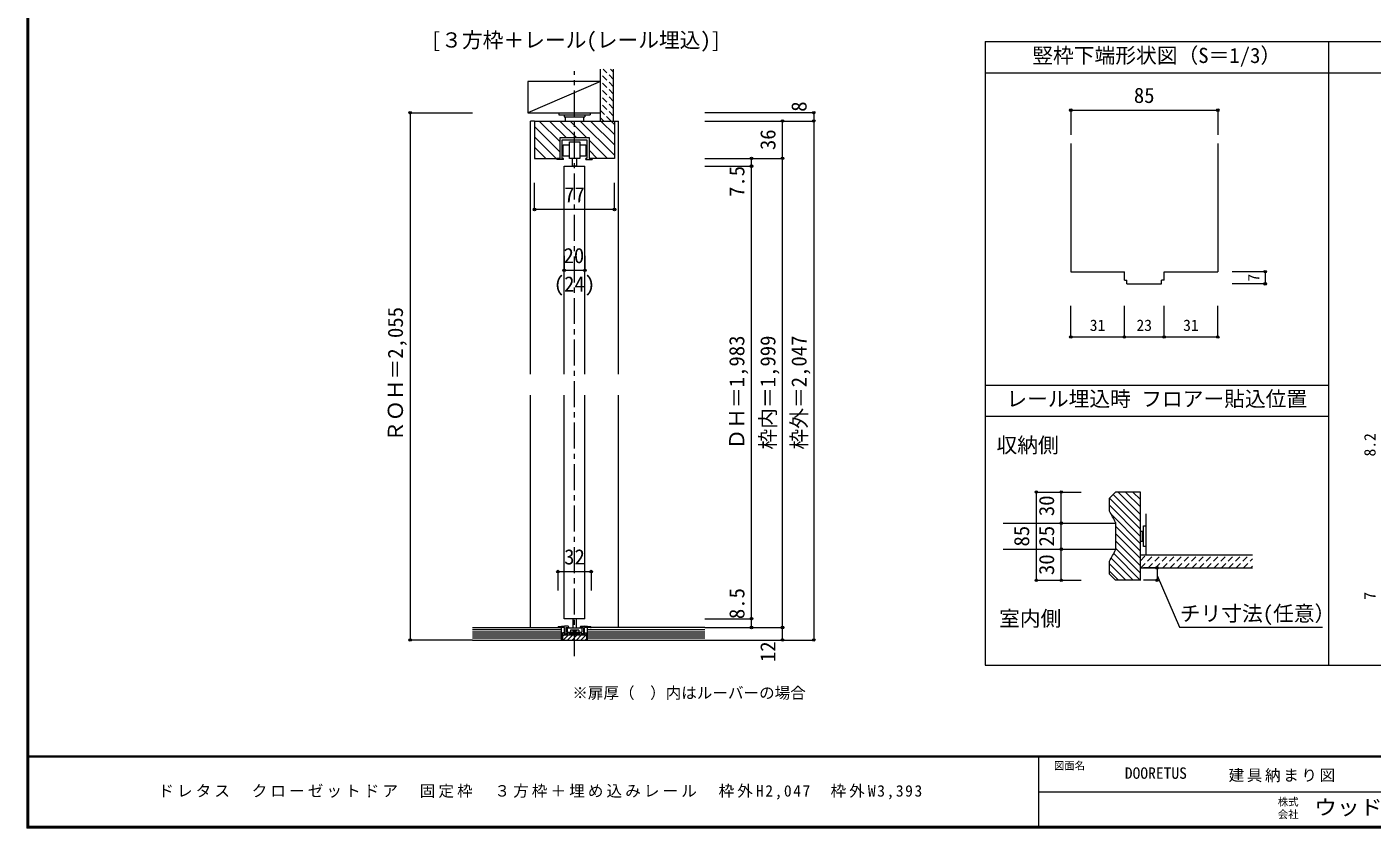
# Model space of a CAD drawing. Units: millimetres, scale not verified, with parts at other scales. Extents: x -973 to 977, y -718 to 696.
# Drawn here: x -973 to 323, y -701 to 71 of the extents above; entities that cross this region are included whole.
import ezdxf
from ezdxf.enums import TextEntityAlignment as Align

# ---------------------------------------------------------------- set-up
doc = ezdxf.new("R2010")
doc.units = ezdxf.units.MM
doc.header["$LTSCALE"] = 5
doc.header["$PDMODE"] = 32
doc.header["$PDSIZE"] = 2.5
doc.linetypes.add('CHAIN1', pattern=[8, 5, -1, 1, -1])
doc.linetypes.add('DASHED1', pattern=[1.8, 1.2, -0.6])
for name, color, linetype, lineweight in [('0-0_補助線', 7, 'Continuous', 9), ('0-1_通り芯', 4, 'CHAIN1', 9), ('0-3_仕上げ', 2, 'Continuous', 9), ('0-4_枠', 3, 'Continuous', 9), ('0-6_扉', 6, 'Continuous', 9), ('0-7_金物', 7, 'Continuous', 9), ('0-A_文字', 3, 'Continuous', 9), ('0-B_寸法', 7, 'Continuous', 9), ('0-C_ハッチ', 4, 'Continuous', 9), ('2-4_枠', 3, 'Continuous', 9), ('2-B_寸法', 4, 'Continuous', 9), ('F-1_枠', 6, 'Continuous', 9)]:
    doc.layers.add(name, color=color, linetype=linetype, lineweight=lineweight)
doc.layers.add('F-0_補助線', color=7, linetype='Continuous')
doc.layers.add('F-A_文字', color=7, linetype='Continuous')
doc.styles.add('ＭＳ ゴシック', font='')
doc.styles.get('ＭＳ ゴシック').set_extended_font_data('MS Gothic')

msp = doc.modelspace()

# ---------------------------------------------------------------- linework, layer by layer
at = {"layer": '0-0_補助線', "color": 4}
for p, q in [((220.377, -164.802), (188.422, -164.802)), ((220.377, -164.802), (220.377, -176.469)), ((220.377, -176.469), (188.422, -176.469)), ((32.877, -227.72), (32.877, -197.72)), ((84.544, -227.72), (84.544, -197.72)), ((122.877, -227.72), (122.877, -197.72)), ((174.544, -227.72), (174.544, -197.72)), ((32.877, -227.72), (84.544, -227.72)), ((84.544, -227.72), (122.877, -227.72)), ((122.877, -227.72), (174.544, -227.72))]:
    msp.add_line(p, q, dxfattribs=at)
at = {"layer": '0-0_補助線'}
for p in [(220.377, -164.802), (220.377, -176.469), (32.877, -227.72), (84.544, -227.72), (122.877, -227.72), (174.544, -227.72)]:
    msp.add_point(p, dxfattribs=at)
at = {"layer": '0-1_通り芯'}
msp.add_line((-445.448, -535.178), (-445.448, 28.333), dxfattribs=at)
at = {"layer": '0-3_仕上げ'}
for p, q in [((-420.448, -19.667), (-420.448, 30.333)), ((-407.948, -19.667), (-407.948, 30.333)), ((100.127, -437.58), (208.007, -437.58)), ((100.127, -450.08), (208.007, -450.08)), ((-543.948, -507.667), (-457.948, -507.667)), ((-457.948, -519.667), (-457.948, -507.667)), ((-319.867, -507.667), (-432.948, -507.667)), ((-432.948, -519.667), (-432.948, -507.667)), ((-543.948, -519.667), (-319.867, -519.667))]:
    msp.add_line(p, q, dxfattribs=at)
at = {"layer": '0-3_仕上げ', "color": 4}
for p, q in [((-420.448, 18.333), (-490.448, -11.667)), ((-490.448, -11.667), (-420.448, -11.667)), ((-461.448, -453.75), (-429.448, -453.75)), ((-461.448, -453.75), (-461.448, -471.868)), ((-429.448, -453.75), (-429.448, -471.868))]:
    msp.add_line(p, q, dxfattribs=at)
at = {"layer": '0-3_仕上げ', "color": 3}
msp.add_line((105.127, -398.151), (105.127, -437.58), dxfattribs=at)
at = {"layer": '0-3_仕上げ', "color": 7}
for p, q in [((-543.948, -509.667), (-457.948, -509.667)), ((-543.948, -511.667), (-457.948, -511.667)), ((-543.948, -513.667), (-457.948, -513.667)), ((-543.948, -515.667), (-457.948, -515.667)), ((-543.948, -517.667), (-457.948, -517.667)), ((-432.948, -509.667), (-319.867, -509.667)), ((-432.948, -511.667), (-319.867, -511.667)), ((-432.948, -513.667), (-319.867, -513.667)), ((-432.948, -515.667), (-319.867, -515.667)), ((-432.948, -517.667), (-319.867, -517.667))]:
    msp.add_line(p, q, dxfattribs=at)
at = {"layer": '0-3_仕上げ', "color": 4}
msp.add_lwpolyline([(-420.448, 18.333), (-490.448, 18.333), (-490.448, -11.667)], dxfattribs=at)
at = {"layer": '0-3_仕上げ', "color": 7}
for p in [(-461.448, -453.75), (-429.448, -453.75)]:
    msp.add_point(p, dxfattribs=at)
at = {"layer": '0-4_枠', "color": 4}
for p, q in [((-483.948, -19.667), (-487.948, -19.667)), ((-487.948, -263.667), (-487.948, -19.667)), ((-406.948, -19.667), (-402.948, -19.667)), ((-402.948, -263.667), (-402.948, -19.667)), ((-487.948, -507.667), (-487.948, -283.667)), ((-402.948, -507.667), (-402.948, -283.667)), ((-32.339, -407.151), (76.127, -407.151)), ((-32.339, -432.151), (76.127, -432.151))]:
    msp.add_line(p, q, dxfattribs=at)
at = {"layer": '0-4_枠'}
for p, q in [((-483.948, -19.667), (-483.948, -55.667)), ((-483.948, -19.667), (-406.948, -19.667)), ((-406.948, -19.667), (-406.948, -55.667)), ((-459.448, -35.667), (-431.448, -35.667)), ((-459.448, -55.667), (-459.448, -35.667)), ((-431.448, -35.667), (-431.448, -55.667)), ((-483.948, -55.667), (-459.448, -55.667)), ((-406.948, -55.667), (-431.448, -55.667)), ((76.127, -377.08), (70.127, -383.08)), ((70.127, -395.58), (70.127, -383.08)), ((100.127, -377.08), (76.127, -377.08)), ((100.127, -462.08), (100.127, -377.08)), ((76.127, -406.406), (76.127, -432.754)), ((70.127, -456.08), (70.127, -443.58)), ((70.127, -456.08), (76.127, -462.08)), ((100.127, -462.08), (76.127, -462.08))]:
    msp.add_line(p, q, dxfattribs=at)
for centre, start, end in [((-29.873, -458.08), 25.98897, 32.00529), ((-29.873, -381.08), 327.99471, 334.01103)]:
    msp.add_arc(centre, 117.925, start, end, dxfattribs=at)
at = {"layer": '0-6_扉'}
for p, q in [((-455.448, -263.667), (-455.448, -63.167)), ((-455.448, -63.167), (-435.448, -63.167)), ((-435.448, -263.667), (-435.448, -63.167)), ((-455.448, -499.167), (-455.448, -283.667)), ((-435.448, -499.167), (-435.448, -283.667)), ((-435.448, -499.167), (-455.448, -499.167))]:
    msp.add_line(p, q, dxfattribs=at)
at = {"layer": '0-7_金物'}
for p, q in [((-470.448, -11.667), (-440.448, -11.667)), ((-460.448, -11.667), (-460.448, -13.667)), ((-430.448, -11.667), (-430.448, -13.667)), ((-460.448, -13.667), (-430.448, -13.667)), ((-455.448, -13.667), (-455.448, -15.667)), ((-455.448, -15.667), (-435.448, -15.667)), ((-454.448, -15.667), (-454.448, -19.667)), ((-436.448, -19.667), (-436.448, -15.667)), ((-435.448, -13.667), (-435.448, -15.667)), ((-456.478, -42.465), (-450.448, -42.465)), ((-456.478, -53.465), (-456.478, -42.465)), ((-450.448, -39.667), (-440.448, -39.667)), ((-450.448, -55.667), (-450.448, -39.667)), ((-440.448, -39.667), (-440.448, -55.667)), ((-462.448, -55.667), (-462.448, -56.667)), ((-459.448, -55.667), (-462.448, -55.667)), ((-456.151, -56.667), (-462.448, -56.667)), ((-456.151, -55.667), (-457.448, -55.667)), ((-450.448, -53.465), (-456.478, -53.465)), ((-456.151, -56.667), (-456.151, -55.667)), ((-440.448, -55.667), (-450.448, -55.667)), ((-447.448, -63.167), (-447.448, -55.667)), ((-434.478, -53.465), (-440.448, -53.465)), ((-433.448, -55.667), (-434.616, -55.667)), ((-434.616, -56.667), (-434.616, -55.667)), ((-434.616, -56.667), (-428.448, -56.667)), ((-431.448, -55.667), (-428.448, -55.667)), ((-428.448, -55.667), (-428.448, -56.667)), ((100.127, -414.651), (103.127, -414.651)), ((102.127, -424.651), (102.127, -414.651)), ((103.127, -424.651), (100.127, -424.651)), ((-446.948, -499.167), (-446.948, -508.228)), ((-443.948, -499.167), (-443.948, -508.228)), ((-455.148, -506.467), (-461.148, -507.067)), ((-455.148, -507.667), (-461.148, -507.667)), ((-451.548, -506.467), (-455.148, -506.467)), ((-455.148, -513.167), (-455.148, -507.667)), ((-453.948, -508.167), (-453.948, -513.467)), ((-453.948, -513.467), (-451.948, -513.467)), ((-453.648, -514.667), (-437.248, -514.667)), ((-453.448, -507.667), (-451.548, -507.667)), ((-438.448, -508.228), (-452.448, -508.228)), ((-451.948, -512.667), (-451.948, -513.467)), ((-451.148, -512.467), (-451.748, -512.467)), ((-450.948, -512.667), (-450.948, -513.467)), ((-441.448, -510.228), (-449.448, -510.228)), ((-449.448, -510.228), (-449.448, -512.228)), ((-446.948, -510.228), (-446.948, -511.011)), ((-443.948, -511.011), (-446.948, -511.011)), ((-443.948, -510.228), (-443.948, -511.011)), ((-441.448, -510.228), (-441.448, -512.228)), ((-439.948, -512.667), (-439.948, -513.467)), ((-439.148, -512.467), (-439.748, -512.467)), ((-439.348, -506.467), (-435.748, -506.467)), ((-437.448, -507.667), (-439.348, -507.667)), ((-438.948, -512.667), (-438.948, -513.467)), ((-438.948, -513.467), (-436.948, -513.467)), ((-438.448, -508.228), (-438.448, -512.228)), ((-436.948, -508.167), (-436.948, -513.467)), ((-429.748, -507.067), (-435.748, -506.467)), ((-429.748, -507.667), (-435.748, -507.667)), ((-435.748, -513.167), (-435.748, -507.667))]:
    msp.add_line(p, q, dxfattribs=at)
at = {"layer": '0-7_金物', "color": 3}
for p, q in [((-455.448, -512.667), (-456.948, -512.667)), ((-455.448, -512.667), (-455.448, -514.667)), ((-455.448, -514.667), (-435.448, -514.667)), ((-435.448, -512.667), (-433.98, -512.667)), ((-435.448, -512.667), (-435.448, -514.667)), ((-433.98, -512.667), (-433.98, -519.667))]:
    msp.add_line(p, q, dxfattribs=at)
at = {"layer": '0-7_金物'}
for points in [[(-457.448, -55.667), (-457.448, -37.667), (-433.448, -37.667), (-433.448, -55.667)], [(-440.448, -42.465), (-434.478, -42.465), (-434.478, -53.465)], [(-443.448, -55.667), (-443.448, -63.167), (-447.448, -63.167)], [(105.127, -429.651), (103.127, -429.651), (103.127, -409.651), (105.127, -409.651)], [(-452.448, -508.228), (-452.448, -512.228), (-438.448, -512.228)], [(-450.948, -513.467), (-445.748, -513.467), (-445.448, -513.767), (-445.148, -513.467), (-439.948, -513.467)]]:
    msp.add_lwpolyline(points, dxfattribs=at)
at = {"layer": '0-7_金物', "color": 3}
msp.add_lwpolyline([(-456.948, -512.667), (-456.948, -519.667), (-433.98, -519.667)], dxfattribs=at)
at = {"layer": '0-7_金物'}
for centre, radius, start, end in [((-461.148, -507.367), 0.3, 90, 270), ((-453.648, -513.167), 1.5, 180, 270), ((-453.448, -508.167), 0.5, 90, 180), ((-451.748, -512.667), 0.2, 90, 180), ((-451.548, -507.067), 0.6, 0, 90), ((-451.548, -507.067), 0.6, 270, 0), ((-451.148, -512.667), 0.2, 0, 90), ((-439.348, -507.067), 0.6, 90, 180), ((-439.348, -507.067), 0.6, 180, 270), ((-439.748, -512.667), 0.2, 90, 180), ((-439.148, -512.667), 0.2, 0, 90), ((-437.448, -508.167), 0.5, 0, 90), ((-437.248, -513.167), 1.5, 270, 0), ((-429.748, -507.367), 0.3, 270, 90)]:
    msp.add_arc(centre, radius, start, end, dxfattribs=at)
at = {"layer": '0-7_金物', "linetype": 'DASHED1'}
for centre, start, end in [((-461.148, -507.367), 270, 90), ((-429.748, -507.367), 90, 270)]:
    msp.add_arc(centre, 0.3, start, end, dxfattribs=at)
at = {"layer": '0-A_文字'}
for p, q in [((-49.645, 56.809), (281.3, 56.809)), ((281.3, 56.809), (612.245, 56.809)), ((281.3, 56.809), (281.3, -544.013)), ((-49.645, 26.809), (281.3, 26.809)), ((281.3, 26.809), (612.245, 26.809)), ((-49.645, -274.013), (281.3, -274.013)), ((-49.645, -304.013), (281.3, -304.013))]:
    msp.add_line(p, q, dxfattribs=at)
msp.add_lwpolyline([(-49.645, 56.809), (-49.645, -544.013), (612.245, -544.013)], dxfattribs=at)
at = {"layer": '0-A_文字', "color": 7}
msp.add_lwpolyline([(116.02, -457.352), (137.858, -507.288), (275.554, -507.288)], dxfattribs=at)
at = {"layer": '0-B_寸法', "color": 4}
for p, q in [((-603.948, -11.667), (-603.948, -519.667)), ((-603.948, -11.667), (-543.948, -11.667)), ((-214.867, -11.667), (-319.867, -11.667)), ((-214.867, -11.667), (-214.867, -519.667)), ((-319.867, -19.667), (-214.867, -19.667)), ((-319.867, -55.667), (-274.867, -55.667)), ((-319.867, -63.167), (-274.867, -63.167)), ((-274.867, -55.666), (-244.867, -55.666)), ((-274.867, -507.667), (-274.867, -55.667)), ((-483.948, -104.914), (-483.948, -79.295)), ((-406.948, -104.914), (-406.948, -79.295)), ((-406.948, -104.914), (-483.948, -104.914)), ((-455.448, -149.459), (-455.448, -163.498)), ((-435.448, -149.459), (-435.448, -163.498)), ((-455.448, -163.498), (-435.448, -163.498)), ((-0.295, -377.08), (42.867, -377.08)), ((-0.295, -462.08), (-0.295, -377.08)), ((23.763, -462.08), (23.763, -377.08)), ((23.763, -407.08), (42.867, -407.08)), ((23.763, -432.08), (42.867, -432.08)), ((116.02, -450.08), (103.155, -450.08)), ((116.02, -450.08), (116.02, -462.08)), ((-0.295, -462.08), (42.867, -462.08)), ((116.02, -462.08), (103.155, -462.08)), ((-319.867, -499.167), (-274.867, -499.167)), ((-319.867, -507.667), (-244.867, -507.667)), ((-543.948, -519.667), (-603.948, -519.667)), ((-319.867, -519.667), (-214.867, -519.667))]:
    msp.add_line(p, q, dxfattribs=at)
msp.add_lwpolyline([(-274.867, -519.667), (-244.867, -519.667), (-244.867, -19.667)], dxfattribs=at)
at = {"layer": '0-B_寸法'}
for p in [(-603.948, -11.667), (-214.867, -11.667), (-244.867, -19.667), (-214.867, -19.667), (-274.867, -55.667), (-274.867, -63.167), (-244.867, -55.666), (-483.948, -104.914), (-406.948, -104.914), (-455.448, -163.498), (-435.448, -163.498), (-0.295, -377.08), (23.763, -377.08), (23.763, -407.08), (23.763, -432.08), (116.02, -450.08), (-0.295, -462.08), (23.763, -462.08), (116.02, -462.08), (-274.867, -499.167), (-603.948, -519.667), (-274.867, -507.667), (-244.867, -507.667), (-244.867, -519.667), (-214.867, -519.667)]:
    msp.add_point(p, dxfattribs=at)
at = {"layer": '0-C_ハッチ', "linetype": 'DASHED1'}
for p, q in [((-407.948, 20.466), (-417.815, 30.333)), ((-407.948, 27.537), (-410.744, 30.333)), ((-407.948, 13.395), (-420.448, 25.895)), ((-407.948, 6.324), (-420.448, 18.824)), ((-407.948, -0.747), (-420.448, 11.753)), ((-407.948, -7.818), (-420.448, 4.682)), ((-407.948, -14.889), (-420.448, -2.389)), ((-410.242, -19.667), (-420.448, -9.46)), ((-417.313, -19.667), (-420.448, -16.531)), ((100.127, -443.218), (105.764, -437.58)), ((100.335, -450.08), (112.835, -437.58)), ((107.406, -450.08), (119.906, -437.58)), ((114.477, -450.08), (126.977, -437.58)), ((121.549, -450.08), (134.049, -437.58)), ((128.62, -450.08), (141.12, -437.58)), ((135.691, -450.08), (148.191, -437.58)), ((142.762, -450.08), (155.262, -437.58)), ((149.833, -450.08), (162.333, -437.58)), ((156.904, -450.08), (169.404, -437.58)), ((163.975, -450.08), (176.475, -437.58)), ((171.046, -450.08), (183.546, -437.58)), ((178.117, -450.08), (190.617, -437.58)), ((185.188, -450.08), (197.688, -437.58)), ((192.259, -450.08), (204.759, -437.58)), ((199.33, -450.08), (208.007, -441.404)), ((206.401, -450.08), (208.007, -448.475))]:
    msp.add_line(p, q, dxfattribs=at)
at = {"layer": '0-C_ハッチ'}
for p, q in [((-459.448, -49.585), (-483.948, -25.085)), ((-459.448, -39.685), (-479.467, -19.667)), ((-453.568, -35.667), (-469.568, -19.667)), ((-443.668, -35.667), (-459.668, -19.667)), ((-433.769, -35.667), (-449.769, -19.667)), ((-406.948, -52.588), (-439.869, -19.667)), ((-406.948, -42.688), (-429.97, -19.667)), ((-406.948, -32.789), (-420.07, -19.667)), ((-406.948, -22.889), (-410.171, -19.667)), ((-463.266, -55.667), (-483.948, -34.984)), ((-413.769, -55.667), (-431.448, -37.987)), ((-473.166, -55.667), (-483.948, -44.884)), ((-423.668, -55.667), (-431.448, -47.886)), ((-483.065, -55.667), (-483.948, -54.783)), ((100.127, -412.724), (70.305, -382.902)), ((100.127, -405.653), (73.841, -379.366)), ((100.127, -398.582), (78.626, -377.08)), ((100.127, -391.51), (85.697, -377.08)), ((100.127, -384.439), (92.768, -377.08)), ((100.127, -419.795), (70.127, -389.795)), ((100.127, -426.866), (72.127, -398.866)), ((100.127, -433.937), (76.127, -409.937)), ((100.127, -441.008), (76.127, -417.008)), ((100.127, -448.079), (76.127, -424.079)), ((100.127, -462.221), (74.283, -436.377)), ((100.127, -455.15), (76.127, -431.15)), ((85.844, -462.08), (70.127, -446.364)), ((78.773, -462.08), (70.127, -453.434)), ((92.915, -462.08), (71.746, -440.911)), ((-456.948, -516.02), (-455.448, -514.52)), ((-456.352, -519.667), (-451.352, -514.667)), ((-452.11, -519.667), (-447.11, -514.667)), ((-447.867, -519.667), (-442.867, -514.667)), ((-443.624, -519.667), (-438.624, -514.667)), ((-439.382, -519.667), (-433.98, -514.265)), ((-435.139, -519.667), (-433.98, -518.507))]:
    msp.add_line(p, q, dxfattribs=at)
at = {"layer": '2-4_枠'}
for p, q in [((174.544, -41.42), (174.544, -164.802)), ((84.544, -173.135), (84.544, -164.802)), ((122.877, -173.135), (122.877, -164.802)), ((122.877, -164.802), (174.544, -164.802)), ((84.544, -173.135), (87.044, -173.135)), ((87.044, -176.469), (87.044, -173.135)), ((87.044, -176.469), (120.377, -176.469)), ((120.377, -176.469), (120.377, -173.135)), ((122.877, -173.135), (120.377, -173.135))]:
    msp.add_line(p, q, dxfattribs=at)
msp.add_lwpolyline([(32.877, -41.42), (32.877, -164.802), (84.544, -164.802)], dxfattribs=at)
at = {"layer": '2-B_寸法'}
for p, q in [((32.877, -9.163), (174.544, -9.163)), ((32.877, -9.163), (32.877, -33.087)), ((174.544, -9.163), (174.544, -33.087))]:
    msp.add_line(p, q, dxfattribs=at)
at = {"layer": '2-B_寸法', "color": 7}
for p in [(32.877, -9.163), (174.544, -9.163)]:
    msp.add_point(p, dxfattribs=at)
at = {"layer": 'F-1_枠'}
for p, q in [((-973.347, 695.833), (-973.347, -700.833)), ((-972.514, 695.833), (-972.514, -700.833)), ((-971.68, 695.833), (-971.68, -700.833)), ((976.653, -631.667), (-973.347, -631.667)), ((976.653, -632.5), (-973.347, -632.5)), ((1.653, -632.5), (1.653, -699.167)), ((1.653, -665.833), (974.986, -665.834)), ((976.653, -699.167), (-973.347, -699.167)), ((976.653, -700), (-973.347, -700)), ((976.653, -700.833), (-973.347, -700.833))]:
    msp.add_line(p, q, dxfattribs=at)

# ---------------------------------------------------------------- texts
at = {"layer": '0-0_補助線', "style": 'ＭＳ ゴシック'}
for s, p in [('7', (217.877, -174.385)), ('8.2', (329.969, -342.819)), ('7', (329.969, -480.854))]:
    msp.add_text(s, height=11, rotation=90, dxfattribs=at).set_placement(p, align=Align.BOTTOM_LEFT)
for s, p in [('31', (51.21, -225.22)), ('23', (96.211, -225.22)), ('31', (141.211, -225.22))]:
    msp.add_text(s, height=11, dxfattribs=at).set_placement(p, align=Align.BOTTOM_LEFT)
at = {"layer": '0-3_仕上げ', "color": 7, "style": 'ＭＳ ゴシック'}
msp.add_text('32', height=14.66, dxfattribs=at).set_placement((-455.448, -451.25), align=Align.BOTTOM_LEFT)
at = {"layer": '0-A_文字', "color": 7, "style": 'ＭＳ ゴシック'}
for s, height, p in [('\u3000[３方枠＋レール(レール埋込)]', 14.66, (-603.948, 46.675)), ('竪枠下端形状図（S＝1/3）', 14.66, (-4.172, 31.809)), ('(24)', 14.66, (-465.448, -188.369)), ('レール埋込時 フロアー貼込位置', 14.66, (-29.172, -299.013)), ('収納側', 14.66, (-38.739, -343.651)), ('室内側', 14.66, (-36.203, -510.651)), ('チリ寸法(任意）', 14.66, (137.965, -505.803)), ('※扉厚（\u3000）内はルーバーの場合', 11, (-447.596, -579.366))]:
    msp.add_text(s, height=height, dxfattribs=at).set_placement(p, align=Align.BOTTOM_LEFT)
at = {"layer": '0-B_寸法', "style": 'ＭＳ ゴシック'}
for s, p in [('8', (-217.367, -10.739)), ('36', (-247.367, -47.667)), ('7.5', (-277.272, -92.826)), ('ＲＯＨ＝2,055', (-606.448, -328.667)), ('ＤＨ＝1,983', (-277.367, -336.167)), ('枠内＝1,999', (-247.367, -336.167)), ('枠外＝2,047', (-217.367, -336.167)), ('30', (21.263, -400.33)), ('85', (-2.795, -429.58)), ('25', (21.263, -429.58)), ('30', (21.263, -457.08)), ('8.5', (-277.278, -499.522)), ('12', (-247.367, -540.954))]:
    msp.add_text(s, height=14.66, rotation=90, dxfattribs=at).set_placement(p, align=Align.BOTTOM_LEFT)
for s, p in [('77', (-455.448, -102.414)), ('20', (-456.073, -160.998))]:
    msp.add_text(s, height=14.66, dxfattribs=at).set_placement(p, align=Align.BOTTOM_LEFT)
at = {"layer": '2-B_寸法', "color": 7, "style": 'ＭＳ ゴシック'}
msp.add_text('85', height=14.66, dxfattribs=at).set_placement((93.71, -6.663), align=Align.BOTTOM_LEFT)
at = {"layer": 'F-0_補助線', "style": 'ＭＳ ゴシック'}
msp.add_text('DOORETUS', height=11, dxfattribs=at).set_placement((84.986, -656.667), align=Align.BOTTOM_LEFT)
at = {"layer": 'F-0_補助線', "insert": (184.986, -656.667), "char_height": 11, "attachment_point": 7, "style": 'ＭＳ ゴシック'}
msp.add_mtext('\\T1.17;建具納まり図', dxfattribs=at)
at = {"layer": 'F-A_文字', "style": 'ＭＳ ゴシック'}
for s, p in [('図面名', (16.653, -646.667)), ('株式', (232.486, -681.5)), ('会社', (232.486, -693.5))]:
    msp.add_text(s, height=7.331, dxfattribs=at).set_placement(p, align=Align.BOTTOM_LEFT)
at = {"layer": 'F-A_文字', "style": 'ＭＳ ゴシック', "width": 1.1}
msp.add_text('ウッドワン・・・', height=14.66, dxfattribs=at).set_placement((267.486, -692.5), align=Align.BOTTOM_LEFT)
at = {"layer": 'F-A_文字', "insert": (-846.68, -673.333), "char_height": 11, "attachment_point": 7, "style": 'ＭＳ ゴシック'}
msp.add_mtext('\\T1.2;ドレタス\u3000クローゼットドア\\~\\~固定枠\u3000３方枠＋埋め込みレール\u3000枠外H2,047\u3000枠外W3,393', dxfattribs=at)

doc.saveas('drawing.dxf')
